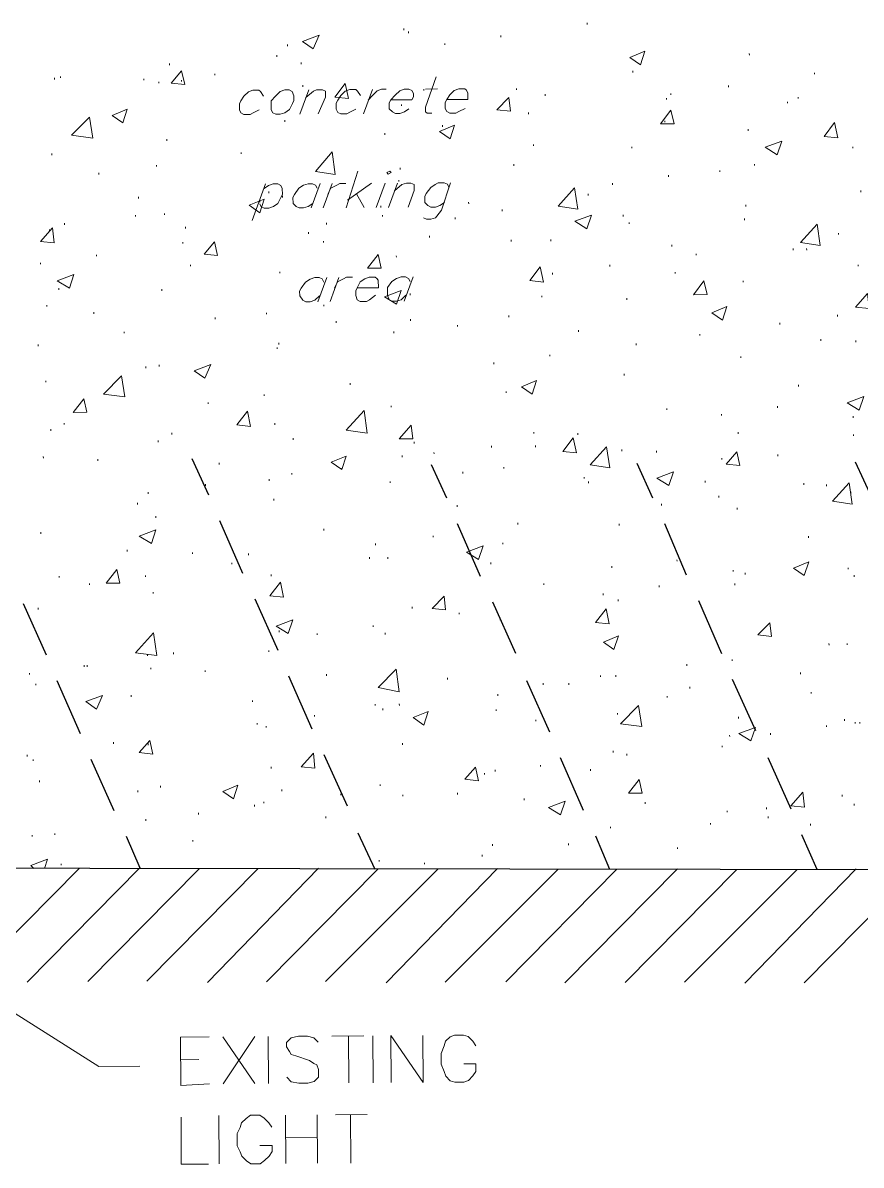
# Model space of a CAD drawing. Header units: inches. Extents: x -5728 to 15181, y 9834 to 15140.
# Drawn here: x 4346 to 4789, y 11621 to 12224 of the extents above; entities that cross this region are included whole.
import ezdxf

# ---------------------------------------------------------------- set-up
doc = ezdxf.new("R2010")
doc.units = ezdxf.units.IN
doc.header["$MEASUREMENT"] = 0
doc.linetypes.add('IMPORT-DASHEDX2 _4_', pattern=[0.1125, 0.075, -0.0375])
doc.layers.add('PDF_Geometry', color=1, linetype='Continuous', lineweight=9)
doc.layers.add('site plan converted for PDF_dwg', color=1, linetype='Continuous', lineweight=9)

# ---------------------------------------------------------------- blocks, each defined once
blk = doc.blocks.new('site plan converted for PDF_dwg-1480341-SITE PLAN')
at = {"layer": 'PDF_Geometry', "color": 155, "lineweight": 15}
for p, q in [((2419.32, 2355.4), (2419.32, 2354.6)), ((2421.72, 2353.8), (2421.72, 2353)), ((2516.12, 2357.8), (2516.12, 2357)), ((2470.52, 2351.4), (2470.52, 2350.6)), ((2352.12, 2341.8), (2352.12, 2341)), ((2357.72, 2347.4), (2357.72, 2346.6)), ((2440.92, 2347.4), (2440.92, 2346.6)), ((2295.32, 2337.8), (2295.32, 2337)), ((2364.92, 2337.8), (2364.92, 2337)), ((2601.72, 2341), (2601.72, 2340.2)), ((2234.52, 2330.6), (2234.52, 2329.8)), ((2237.72, 2331.4), (2237.72, 2330.6)), ((2281.72, 2329.8), (2281.72, 2329)), ((2319.32, 2332.2), (2319.32, 2331.4)), ((2540.12, 2332.2), (2540.12, 2331.4)), ((2636.12, 2330.6), (2636.12, 2329.8)), ((2289.72, 2328.2), (2289.72, 2327.4)), ((2301.72, 2329), (2301.72, 2328.2)), ((2365.72, 2325.8), (2365.72, 2325)), ((2590.52, 2324.2), (2590.52, 2323.4)), ((2364.12, 2310.6), (2368.92, 2323.4)), ((2397.72, 2310.6), (2402.52, 2323.4)), ((2429.72, 2323.4), (2429.72, 2322.6)), ((2430.52, 2323.4), (2436.92, 2323.4)), ((2478.52, 2323.4), (2478.52, 2322.6)), ((2493.72, 2320.2), (2493.72, 2319.4)), ((2557.72, 2317.8), (2557.72, 2317)), ((2560.12, 2320.2), (2560.12, 2319.4)), ((2627.32, 2317.8), (2627.32, 2317)), ((2417.72, 2315.4), (2417.72, 2314.6)), ((2621.72, 2315.4), (2621.72, 2314.6)), ((2356.12, 2307.4), (2356.12, 2306.6)), ((2484.92, 2310.6), (2484.92, 2309.8)), ((2556.92, 2305.8), (2556.92, 2305)), ((2408.92, 2300.2), (2408.92, 2299.4)), ((2439.32, 2304.2), (2439.32, 2303.4)), ((2600.92, 2301), (2600.92, 2300.2)), ((2293.72, 2297.8), (2293.72, 2297)), ((2487.32, 2293.8), (2487.32, 2293)), ((2232.92, 2290.6), (2232.92, 2289.8)), ((2332.92, 2290.6), (2332.92, 2289.8)), ((2539.32, 2292.2), (2539.32, 2291.4)), ((2656.12, 2291.4), (2656.12, 2290.6)), ((2288.12, 2284.2), (2288.12, 2283.4)), ((2416.92, 2281.8), (2416.92, 2281)), ((2476.92, 2283.4), (2476.92, 2282.6)), ((2604.12, 2282.6), (2604.12, 2281.8)), ((2257.72, 2280.2), (2257.72, 2279.4)), ((2388.12, 2261), (2394.52, 2280.2)), ((2416.12, 2275.4), (2416.12, 2274.6)), ((2558.52, 2277), (2558.52, 2276.2)), ((2585.72, 2279.4), (2585.72, 2278.6)), ((2345.72, 2273.8), (2338.52, 2254.6)), ((2347.32, 2269.8), (2347.32, 2269)), ((2374.52, 2273.8), (2369.72, 2261)), ((2376.12, 2261), (2380.92, 2273.8)), ((2401.72, 2273.8), (2388.92, 2265)), ((2408.92, 2273.8), (2404.12, 2261)), ((2410.52, 2261), (2415.32, 2273.8)), ((2528.92, 2273), (2528.92, 2272.2)), ((2278.52, 2267.4), (2278.52, 2266.6)), ((2342.52, 2265), (2342.52, 2264.2)), ((2354.52, 2267.4), (2354.52, 2266.6)), ((2393.72, 2268.2), (2397.72, 2261)), ((2452.92, 2263.4), (2452.92, 2262.6)), ((2516.12, 2267.4), (2516.12, 2266.6)), ((2660.12, 2268.2), (2660.12, 2267.4)), ((2276.92, 2257.8), (2276.92, 2257)), ((2292.12, 2258.6), (2292.12, 2257.8)), ((2406.52, 2261.8), (2406.52, 2261)), ((2470.52, 2259.4), (2470.52, 2258.6)), ((2599.32, 2261), (2599.32, 2260.2)), ((2239.32, 2253.8), (2239.32, 2253)), ((2303.32, 2251.4), (2303.32, 2250.6)), ((2377.72, 2253), (2377.72, 2252.2)), ((2407.32, 2257), (2407.32, 2256.2)), ((2445.72, 2255.4), (2445.72, 2254.6)), ((2534.52, 2256.2), (2534.52, 2255.4)), ((2537.72, 2252.2), (2537.72, 2251.4)), ((2598.52, 2253.8), (2598.52, 2253)), ((2231.32, 2250.6), (2231.32, 2249.8)), ((2368.12, 2248.2), (2368.12, 2247.4)), ((2432.12, 2245.8), (2432.12, 2245)), ((2648.12, 2245.8), (2648.12, 2245)), ((2301.72, 2243.4), (2301.72, 2242.6)), ((2376.12, 2243.4), (2376.12, 2242.6)), ((2475.32, 2243.4), (2475.32, 2242.6)), ((2496.12, 2243.4), (2496.12, 2242.6)), ((2560.12, 2240.2), (2560.12, 2239.4)), ((2256.12, 2237), (2256.12, 2236.2)), ((2414.52, 2235.4), (2414.52, 2234.6)), ((2572.92, 2235.4), (2572.92, 2234.6)), ((2624.12, 2237.8), (2624.12, 2237)), ((2631.32, 2237.8), (2631.32, 2237)), ((2226.52, 2233), (2226.52, 2232.2)), ((2305.72, 2231.4), (2305.72, 2230.6)), ((2352.92, 2227.4), (2352.92, 2226.6)), ((2527.32, 2229.8), (2527.32, 2229)), ((2658.52, 2229), (2658.52, 2228.2)), ((2377.72, 2224.2), (2372.92, 2211.4)), ((2379.32, 2211.4), (2384.12, 2224.2)), ((2423.32, 2224.2), (2418.52, 2211.4)), ((2496.92, 2225.8), (2496.92, 2225)), ((2561.72, 2225.8), (2561.72, 2225)), ((2597.72, 2221), (2597.72, 2220.2)), ((2236.12, 2219.4), (2236.12, 2218.6)), ((2290.52, 2218.6), (2290.52, 2217.8)), ((2421.72, 2215.4), (2421.72, 2214.6)), ((2229.72, 2210.6), (2229.72, 2209.8)), ((2376.12, 2209.8), (2376.12, 2209)), ((2491.32, 2213.8), (2491.32, 2213)), ((2536.12, 2212.2), (2536.12, 2211.4)), ((2254.52, 2206.6), (2254.52, 2205.8)), ((2318.52, 2203.4), (2318.52, 2202.6)), ((2345.72, 2205.8), (2345.72, 2205)), ((2473.72, 2203.4), (2473.72, 2202.6)), ((2382.52, 2201), (2382.52, 2200.2)), ((2421.72, 2201.8), (2421.72, 2201)), ((2446.52, 2198.6), (2446.52, 2197.8)), ((2616.92, 2198.6), (2616.92, 2197.8)), ((2647.32, 2202.6), (2647.32, 2201.8)), ((2270.52, 2196.2), (2270.52, 2195.4)), ((2412.92, 2195.4), (2412.92, 2194.6)), ((2510.52, 2195.4), (2510.52, 2194.6)), ((2574.52, 2193), (2574.52, 2192.2)), ((2224.92, 2189.8), (2224.92, 2189)), ((2351.32, 2187.4), (2351.32, 2186.6)), ((2352.12, 2189.8), (2352.12, 2189)), ((2540.92, 2188.2), (2540.92, 2187.4)), ((2638.52, 2189.8), (2638.52, 2189)), ((2656.92, 2189), (2656.92, 2188.2)), ((2495.32, 2182.6), (2495.32, 2181.8)), ((2596.12, 2181), (2596.12, 2180.2)), ((2281.72, 2177.8), (2281.72, 2177)), ((2288.92, 2178.6), (2288.92, 2177.8)), ((2465.72, 2178.6), (2465.72, 2177.8)), ((2228.92, 2170.6), (2228.92, 2169.8)), ((2389.72, 2168.2), (2389.72, 2167.4)), ((2534.52, 2172.2), (2534.52, 2171.4)), ((2344.12, 2162.6), (2344.12, 2161.8)), ((2472.12, 2163.4), (2472.12, 2162.6)), ((2626.52, 2165.8), (2626.52, 2165)), ((2314.52, 2158.6), (2314.52, 2157.8)), ((2411.32, 2156.2), (2411.32, 2155.4)), ((2556.92, 2153.8), (2556.92, 2153)), ((2585.72, 2150.6), (2585.72, 2149.8)), ((2615.32, 2154.6), (2615.32, 2153.8)), ((2655.32, 2149), (2655.32, 2148.2)), ((2231.32, 2145), (2231.32, 2144.2)), ((2238.52, 2148.2), (2238.52, 2147.4)), ((2295.32, 2142.6), (2295.32, 2141.8)), ((2349.72, 2147.4), (2349.72, 2146.6)), ((2288.12, 2138.6), (2288.12, 2137.8)), ((2359.32, 2139.4), (2359.32, 2138.6)), ((2423.32, 2137), (2423.32, 2136.2)), ((2486.52, 2141.8), (2486.52, 2141)), ((2509.72, 2141), (2509.72, 2140.2)), ((2594.52, 2141), (2594.52, 2140.2)), ((2655.32, 2139.4), (2655.32, 2138.6)), ((2227.32, 2130.6), (2227.32, 2129.8)), ((2433.72, 2131.4), (2433.72, 2130.6)), ((2464.12, 2134.6), (2464.12, 2133.8)), ((2487.32, 2134.6), (2487.32, 2133.8)), ((2532.92, 2132.2), (2532.92, 2131.4)), ((2551.32, 2131.4), (2551.32, 2130.6)), ((2256.12, 2129), (2256.12, 2128.2)), ((2320.12, 2126.6), (2320.12, 2125.8)), ((2416.92, 2129.8), (2416.92, 2129)), ((2585.72, 2127.4), (2585.72, 2126.6)), ((2615.32, 2129), (2615.32, 2128.2)), ((2358.52, 2121), (2358.52, 2120.2)), ((2384.92, 2123.4), (2384.92, 2122.6)), ((2448.92, 2121), (2448.92, 2120.2)), ((2470.52, 2123.4), (2470.52, 2122.6)), ((2312.92, 2115.4), (2312.92, 2114.6)), ((2346.52, 2117.8), (2346.52, 2117)), ((2410.52, 2116.2), (2410.52, 2115.4)), ((2512.92, 2117.8), (2512.92, 2117)), ((2515.32, 2115.4), (2515.32, 2114.6)), ((2576.92, 2115.4), (2576.92, 2114.6)), ((2628.92, 2113.8), (2628.92, 2113)), ((2640.92, 2113), (2640.92, 2112.2)), ((2282.52, 2111.4), (2282.52, 2110.6)), ((2348.92, 2107.4), (2348.92, 2106.6)), ((2584.12, 2107.4), (2584.12, 2106.6)), ((2653.72, 2109), (2653.72, 2108.2)), ((2276.92, 2105.8), (2276.92, 2105)), ((2445.72, 2103.4), (2445.72, 2102.6)), ((2553.72, 2103.4), (2553.72, 2102.6)), ((2593.72, 2101), (2593.72, 2100.2)), ((2286.52, 2098.6), (2286.52, 2097.8)), ((2225.72, 2090.6), (2225.72, 2089.8)), ((2375.32, 2091.4), (2375.32, 2090.6)), ((2477.72, 2093.8), (2477.72, 2093)), ((2531.32, 2093), (2531.32, 2092.2)), ((2402.52, 2083.4), (2402.52, 2082.6)), ((2432.92, 2087.4), (2432.92, 2086.6)), ((2469.72, 2083.4), (2469.72, 2082.6)), ((2631.32, 2085.8), (2631.32, 2085)), ((2271.32, 2081), (2271.32, 2080.2)), ((2305.72, 2079.4), (2305.72, 2078.6)), ((2335.32, 2078.6), (2335.32, 2077.8)), ((2399.32, 2076.2), (2399.32, 2075.4)), ((2408.92, 2076.2), (2408.92, 2075.4)), ((2326.52, 2073.8), (2326.52, 2073)), ((2463.32, 2073), (2463.32, 2072.2)), ((2527.32, 2070.6), (2527.32, 2069.8)), ((2561.72, 2073.8), (2561.72, 2073)), ((2235.32, 2067.4), (2235.32, 2066.6)), ((2280.92, 2067.4), (2280.92, 2066.6)), ((2347.32, 2067.4), (2347.32, 2066.6)), ((2591.32, 2068.2), (2591.32, 2067.4)), ((2597.72, 2066.6), (2597.72, 2065.8)), ((2652.12, 2069), (2652.12, 2068.2)), ((2655.32, 2065), (2655.32, 2064.2)), ((2251.32, 2063.4), (2251.32, 2062.6)), ((2284.92, 2058.6), (2284.92, 2057.8)), ((2491.32, 2061.8), (2491.32, 2061)), ((2552.12, 2060.2), (2552.12, 2059.4)), ((2592.12, 2061), (2592.12, 2060.2)), ((2522.52, 2056.2), (2522.52, 2055.4)), ((2530.52, 2053), (2530.52, 2052.2)), ((2224.12, 2050.6), (2224.12, 2049.8)), ((2421.72, 2049.8), (2421.72, 2049)), ((2446.52, 2046.6), (2446.52, 2045.8)), ((2400.92, 2040.2), (2400.92, 2039.4)), ((2468.12, 2043.4), (2468.12, 2042.6)), ((2351.32, 2037.8), (2351.32, 2037)), ((2371.32, 2036.2), (2371.32, 2035.4)), ((2407.32, 2036.2), (2407.32, 2035.4)), ((2641.72, 2029), (2641.72, 2028.2)), ((2651.32, 2029), (2651.32, 2028.2)), ((2281.72, 2025.8), (2281.72, 2025)), ((2295.32, 2026.6), (2295.32, 2025.8)), ((2345.72, 2027.4), (2345.72, 2026.6)), ((2219.32, 2016.2), (2219.32, 2015.4)), ((2248.12, 2020.2), (2248.12, 2019.4)), ((2249.72, 2020.2), (2249.72, 2019.4)), ((2283.32, 2018.6), (2283.32, 2017.8)), ((2312.12, 2017), (2312.12, 2016.2)), ((2566.52, 2018.6), (2566.52, 2017.8)), ((2590.52, 2021), (2590.52, 2020.2)), ((2222.52, 2010.6), (2222.52, 2009.8)), ((2376.12, 2014.6), (2376.12, 2013.8)), ((2440.12, 2012.2), (2440.12, 2011.4)), ((2520.92, 2013), (2520.92, 2012.2)), ((2528.92, 2013), (2528.92, 2012.2)), ((2626.52, 2013.8), (2626.52, 2013)), ((2272.92, 2004.2), (2272.92, 2003.4)), ((2490.52, 2009), (2490.52, 2008.2)), ((2504.12, 2009), (2504.12, 2008.2)), ((2568.12, 2006.6), (2568.12, 2005.8)), ((2336.92, 2001), (2336.92, 2000.2)), ((2401.72, 1998.6), (2401.72, 1997.8)), ((2414.52, 1998.6), (2414.52, 1997.8)), ((2466.52, 2003.4), (2466.52, 2002.6)), ((2556.12, 2001.8), (2556.12, 2001)), ((2632.12, 2003.4), (2632.12, 2002.6)), ((2369.72, 1993), (2369.72, 1992.2)), ((2405.72, 1996.2), (2405.72, 1995.4)), ((2465.72, 1995.4), (2465.72, 1994.6)), ((2529.72, 1993), (2529.72, 1992.2)), ((2339.32, 1989), (2339.32, 1988.2)), ((2344.12, 1987.4), (2344.12, 1986.6)), ((2486.52, 1989.8), (2486.52, 1989)), ((2593.72, 1990.6), (2593.72, 1989.8)), ((2640.12, 1985.8), (2640.12, 1985)), ((2649.72, 1989), (2649.72, 1988.2)), ((2655.32, 1987.4), (2655.32, 1986.6)), ((2657.72, 1987.4), (2657.72, 1986.6)), ((2588.92, 1981), (2588.92, 1980.2)), ((2610.52, 1981.8), (2610.52, 1981)), ((2263.32, 1979.4), (2263.32, 1978.6)), ((2281.72, 1978.6), (2281.72, 1977.8)), ((2416.12, 1977.8), (2416.12, 1977)), ((2584.92, 1975.4), (2584.92, 1974.6)), ((2217.72, 1973), (2217.72, 1972.2)), ((2220.92, 1970.6), (2220.92, 1969.8)), ((2527.32, 1973), (2527.32, 1972.2)), ((2534.52, 1971.4), (2534.52, 1970.6)), ((2346.52, 1965.8), (2346.52, 1965)), ((2459.32, 1961.8), (2459.32, 1961)), ((2464.92, 1963.4), (2464.92, 1962.6)), ((2488.92, 1965.8), (2488.92, 1965)), ((2515.32, 1963.4), (2515.32, 1962.6)), ((2224.12, 1959.4), (2224.12, 1958.6)), ((2288.12, 1956.2), (2288.12, 1955.4)), ((2404.12, 1956.2), (2404.12, 1955.4)), ((2276.12, 1953.8), (2276.12, 1953)), ((2352.12, 1953.8), (2352.12, 1953)), ((2383.32, 1951.4), (2383.32, 1950.6)), ((2416.12, 1950.6), (2416.12, 1949.8)), ((2444.92, 1951.4), (2444.92, 1950.6)), ((2337.72, 1945.8), (2337.72, 1945)), ((2342.52, 1947.4), (2342.52, 1946.6)), ((2480.12, 1948.2), (2480.12, 1947.4)), ((2544.12, 1945.8), (2544.12, 1945)), ((2648.12, 1949), (2648.12, 1948.2)), ((2654.52, 1944.2), (2654.52, 1943.4)), ((2280.12, 1938.6), (2280.12, 1937.8)), ((2308.12, 1941.8), (2308.12, 1941)), ((2375.32, 1939.4), (2375.32, 1938.6)), ((2587.32, 1941), (2587.32, 1940.2)), ((2608.12, 1942.6), (2608.12, 1941.8)), ((2608.92, 1937.8), (2608.92, 1937)), ((2232.12, 1931.4), (2232.12, 1930.6)), ((2525.72, 1933), (2525.72, 1932.2)), ((2578.52, 1934.6), (2578.52, 1933.8)), ((2631.32, 1933.8), (2631.32, 1933)), ((2220.12, 1930.6), (2220.12, 1929.8)), ((2304.92, 1927.4), (2304.92, 1926.6)), ((2463.32, 1924.2), (2463.32, 1923.4)), ((2503.32, 1924.2), (2503.32, 1923.4)), ((2560.92, 1921.8), (2560.92, 1921)), ((2235.32, 1915.4), (2235.32, 1914.6)), ((2403.32, 1916.2), (2403.32, 1915.4)), ((2427.32, 1914.6), (2427.32, 1913.8)), ((2457.72, 1918.6), (2457.72, 1917.8)), ((2185.72, 1853.8), (2244.92, 1913)), ((2216.92, 1853), (2276.92, 1913)), ((2248.92, 1853), (2308.12, 1912.2)), ((2280.12, 1853), (2339.32, 1912.2)), ((2312.12, 1852.2), (2371.32, 1912.2)), ((2343.32, 1852.2), (2402.52, 1911.4)), ((2374.52, 1852.2), (2434.52, 1911.4)), ((2406.52, 1851.4), (2465.72, 1911.4)), ((2437.72, 1851.4), (2497.72, 1910.6)), ((2469.72, 1851.4), (2528.92, 1910.6)), ((2500.92, 1850.6), (2560.92, 1910.6)), ((2532.92, 1850.6), (2592.12, 1909.8)), ((2564.12, 1850.6), (2624.12, 1909.8)), ((2596.12, 1849.8), (2655.32, 1909.8)), ((2627.32, 1849.8), (2686.52, 1909)), ((2320.12, 1798.6), (2336.92, 1823.4)), ((2320.12, 1823.4), (2336.92, 1798.6)), ((2344.12, 1798.6), (2344.12, 1823.4)), ((2377.72, 1823.4), (2394.52, 1823.4)), ((2386.52, 1823.4), (2386.52, 1798.6)), ((2399.32, 1798.6), (2399.32, 1823.4)), ((2297.72, 1811.4), (2307.32, 1811.4)), ((2317.72, 1756.2), (2317.72, 1781.8)), ((2352.92, 1756.2), (2352.92, 1781.8)), ((2369.72, 1781.8), (2369.72, 1756.2)), ((2379.32, 1781.8), (2396.12, 1781.8)), ((2387.32, 1781.8), (2387.32, 1756.2)), ((2352.92, 1769.8), (2369.72, 1769.8))]:
    blk.add_line(p, q, dxfattribs=at)
at = {"layer": 'PDF_Geometry', "color": 165, "lineweight": 25}
for p, q in [((2305.72, 2129), (2314.52, 2109.8)), ((2432.12, 2125), (2440.12, 2107.4)), ((2540.92, 2125), (2548.92, 2106.6)), ((2656.12, 2125), (2664.92, 2105.8)), ((2320.12, 2096.2), (2332.12, 2068.2)), ((2445.72, 2093.8), (2457.72, 2065.8)), ((2555.32, 2093), (2566.52, 2065.8)), ((2216.12, 2053), (2228.12, 2025.8)), ((2338.52, 2054.6), (2350.52, 2027.4)), ((2464.12, 2052.2), (2476.12, 2025)), ((2572.92, 2052.2), (2584.92, 2024.2)), ((2233.72, 2012.2), (2245.72, 1984.2)), ((2356.12, 2013.8), (2368.12, 1985.8)), ((2481.72, 2010.6), (2493.72, 1983.4)), ((2590.52, 2010.6), (2602.52, 1983.4)), ((2251.32, 1970.6), (2263.32, 1943.4)), ((2374.52, 1972.2), (2386.52, 1945)), ((2499.32, 1969.8), (2511.32, 1941.8)), ((2608.92, 1969), (2620.92, 1941.8)), ((2269.72, 1929.8), (2276.92, 1913)), ((2392.12, 1930.6), (2400.92, 1911.4)), ((2517.72, 1928.2), (2524.92, 1910.6)), ((2626.52, 1928.2), (2634.52, 1909.8))]:
    blk.add_line(p, q, dxfattribs=at)
at = {"layer": 'PDF_Geometry', "color": 165, "lineweight": 25, "flags": 128}
blk.add_lwpolyline([(3471.32, 1902.6), (2028.12, 1914.6), (2024.12, 1440.2), (2008.12, 1440.2), (2008.12, 1425), (1842.52, 1424.2), (1844.12, 1603.4), (1278.52, 1610.6), (1220.92, 1562.6), (1217.72, 1154.6), (1384.12, 928.2), (2006.52, 928.2), (2005.72, 785), (1828.92, 787.4), (1827.32, 526.6), (3939.32, 504.2)], dxfattribs=at)
at = {"layer": 'PDF_Geometry', "color": 155, "lineweight": 15, "flags": 128}
for points in [[(2374.52, 2352.2), (2371.32, 2345), (2365.72, 2349)], [(2546.52, 2342.6), (2544.12, 2335.4), (2538.52, 2339.4)], [(2301.72, 2333.8), (2303.32, 2326.6), (2296.12, 2327.4)], [(2388.12, 2326.6), (2389.72, 2318.6), (2382.52, 2319.4)], [(2356.12, 2323.4), (2353.72, 2322.6), (2351.32, 2320.2), (2348.92, 2317.8), (2348.92, 2313), (2349.72, 2311.4), (2351.32, 2310.6), (2353.72, 2310.6), (2356.12, 2311.4), (2358.52, 2313), (2360.12, 2316.2), (2360.92, 2317.8), (2360.92, 2320.2), (2360.12, 2322.6), (2358.52, 2323.4)], [(2474.52, 2318.6), (2475.32, 2311.4), (2468.12, 2312.2)], [(2272.92, 2313.8), (2270.52, 2306.6), (2264.92, 2310.6)], [(2254.52, 2298.6), (2243.32, 2300.2), (2252.92, 2309.8)], [(2560.12, 2311.4), (2561.72, 2304.2), (2554.52, 2304.2)], [(2445.72, 2304.2), (2443.32, 2297), (2437.72, 2301)], [(2646.52, 2304.2), (2648.12, 2296.2), (2640.92, 2297)], [(2618.52, 2294.6), (2616.12, 2287.4), (2609.72, 2291.4)], [(2382.52, 2278.6), (2372.12, 2280.2), (2380.92, 2290.6)], [(2409.72, 2279.4), (2410.52, 2278.6), (2412.12, 2279.4), (2411.32, 2280.2)], [(2510.52, 2259.4), (2500.12, 2261), (2508.92, 2270.6)], [(2344.92, 2265.8), (2342.52, 2258.6), (2336.92, 2262.6)], [(2232.92, 2251.4), (2233.72, 2243.4), (2226.52, 2244.2)], [(2517.72, 2256.2), (2515.32, 2249), (2508.92, 2253)], [(2638.52, 2239.4), (2628.12, 2241), (2636.92, 2250.6)], [(2318.52, 2243.4), (2320.12, 2236.2), (2312.92, 2237)], [(2404.92, 2236.2), (2406.52, 2229), (2399.32, 2229)], [(2490.52, 2229), (2492.12, 2221), (2484.92, 2221.8)], [(2244.12, 2226.6), (2241.72, 2219.4), (2235.32, 2223.4)], [(2576.92, 2221), (2578.52, 2213.8), (2571.32, 2213.8)], [(2416.92, 2217), (2414.52, 2209.8), (2408.12, 2213.8)], [(2663.32, 2213.8), (2664.12, 2205.8), (2656.92, 2206.6)], [(2588.92, 2207.4), (2586.52, 2200.2), (2580.92, 2204.2)], [(2270.52, 2161.8), (2259.32, 2163.4), (2268.92, 2173)], [(2316.12, 2178.6), (2312.92, 2171.4), (2307.32, 2175.4)], [(2488.12, 2169), (2485.72, 2161.8), (2480.12, 2165.8)], [(2248.92, 2161), (2250.52, 2153.8), (2243.32, 2153.8)], [(2660.92, 2159.4), (2658.52, 2152.2), (2652.12, 2156.2)], [(2335.32, 2153.8), (2336.92, 2145.8), (2329.72, 2146.6)], [(2398.52, 2141.8), (2387.32, 2143.4), (2396.92, 2153.8)], [(2421.72, 2145.8), (2422.52, 2138.6), (2415.32, 2138.6)], [(2507.32, 2138.6), (2508.92, 2130.6), (2501.72, 2131.4)], [(2526.52, 2122.6), (2516.12, 2124.2), (2524.92, 2133.8)], [(2593.72, 2130.6), (2595.32, 2123.4), (2588.12, 2124.2)], [(2387.32, 2129.8), (2384.92, 2122.6), (2379.32, 2126.6)], [(2560.12, 2120.2), (2557.72, 2113), (2551.32, 2117)], [(2654.52, 2102.6), (2644.12, 2104.2), (2652.92, 2113.8)], [(2286.52, 2091.4), (2284.12, 2084.2), (2277.72, 2088.2)], [(2459.32, 2081.8), (2456.92, 2074.6), (2450.52, 2078.6)], [(2265.72, 2070.6), (2267.32, 2063.4), (2260.12, 2063.4)], [(2631.32, 2072.2), (2628.92, 2065), (2623.32, 2069)], [(2352.12, 2063.4), (2353.72, 2055.4), (2346.52, 2056.2)], [(2438.52, 2055.4), (2439.32, 2048.2), (2432.12, 2049)], [(2524.12, 2048.2), (2525.72, 2040.2), (2518.52, 2041)], [(2358.52, 2043.4), (2356.12, 2036.2), (2349.72, 2040.2)], [(2610.52, 2040.2), (2611.32, 2033), (2604.12, 2033.8)], [(2286.52, 2025), (2275.32, 2026.6), (2284.92, 2037)], [(2530.52, 2033.8), (2528.12, 2026.6), (2522.52, 2030.6)], [(2414.52, 2005), (2403.32, 2007.4), (2412.92, 2017)], [(2257.72, 2004.2), (2254.52, 1997), (2248.92, 2001)], [(2429.72, 1994.6), (2427.32, 1987.4), (2421.72, 1991.4)], [(2542.52, 1985.8), (2531.32, 1987.4), (2540.92, 1997)], [(2282.52, 1980.2), (2284.12, 1973), (2276.92, 1973.8)], [(2602.52, 1985), (2600.12, 1977.8), (2593.72, 1981.8)], [(2368.92, 1973), (2369.72, 1965), (2362.52, 1965.8)], [(2454.52, 1965), (2456.12, 1957.8), (2448.92, 1958.6)], [(2328.92, 1956.2), (2326.52, 1949), (2320.92, 1953)], [(2540.92, 1957.8), (2542.52, 1950.6), (2535.32, 1950.6)], [(2627.32, 1950.6), (2628.12, 1942.6), (2620.92, 1943.4)], [(2501.72, 1946.6), (2499.32, 1939.4), (2492.92, 1943.4)]]:
    blk.add_lwpolyline(points, close=True, dxfattribs=at)
for points in [[(2436.12, 2329.8), (2430.52, 2313.8), (2430.52, 2311.4), (2431.32, 2310.6), (2433.72, 2310.6)], [(2344.92, 2320.2), (2343.32, 2322.6), (2342.52, 2323.4), (2339.32, 2323.4), (2336.92, 2322.6), (2334.52, 2320.2), (2332.92, 2317.8), (2332.12, 2316.2), (2332.12, 2313), (2332.92, 2311.4), (2334.52, 2310.6), (2337.72, 2310.6), (2339.32, 2311.4), (2342.52, 2313)], [(2367.32, 2319.4), (2371.32, 2322.6), (2372.92, 2323.4), (2376.12, 2323.4), (2377.72, 2322.6), (2377.72, 2319.4), (2373.72, 2310.6)], [(2396.12, 2320.2), (2394.52, 2322.6), (2393.72, 2323.4), (2390.52, 2323.4), (2388.12, 2322.6), (2385.72, 2320.2), (2384.12, 2317.8), (2383.32, 2316.2), (2383.32, 2313), (2384.12, 2311.4), (2385.72, 2310.6), (2388.92, 2310.6), (2390.52, 2311.4), (2393.72, 2313)], [(2400.12, 2317.8), (2402.52, 2320.2), (2404.92, 2322.6), (2407.32, 2323.4), (2409.72, 2323.4)], [(2412.12, 2317.8), (2423.32, 2317.8), (2424.12, 2319.4), (2424.12, 2321), (2423.32, 2322.6), (2421.72, 2323.4), (2419.32, 2323.4), (2416.92, 2322.6), (2414.52, 2320.2), (2412.12, 2317.8), (2411.32, 2316.2), (2411.32, 2313), (2412.92, 2311.4), (2414.52, 2310.6), (2416.92, 2310.6), (2419.32, 2311.4), (2421.72, 2313)], [(2451.32, 2313), (2448.12, 2311.4), (2446.52, 2310.6), (2443.32, 2310.6), (2441.72, 2311.4), (2440.92, 2313), (2440.92, 2316.2), (2441.72, 2317.8), (2452.92, 2317.8), (2452.92, 2321), (2452.12, 2322.6), (2451.32, 2323.4), (2448.12, 2323.4), (2445.72, 2322.6), (2443.32, 2320.2), (2441.72, 2317.8)], [(2344.92, 2271.4), (2347.32, 2273), (2349.72, 2273.8), (2352.12, 2273.8), (2353.72, 2273), (2354.52, 2271.4), (2354.52, 2268.2), (2353.72, 2266.6), (2352.12, 2263.4), (2349.72, 2261.8), (2347.32, 2261), (2344.92, 2261), (2343.32, 2261.8), (2342.52, 2263.4)], [(2372.92, 2271.4), (2372.12, 2273), (2370.52, 2273.8), (2368.12, 2273.8), (2365.72, 2273), (2363.32, 2271.4), (2360.92, 2268.2), (2360.12, 2266.6), (2360.12, 2263.4), (2361.72, 2261.8), (2363.32, 2261), (2365.72, 2261), (2368.12, 2261.8), (2370.52, 2263.4)], [(2378.52, 2268.2), (2380.12, 2271.4), (2383.32, 2273), (2384.92, 2273.8), (2388.12, 2273.8)], [(2413.72, 2269.8), (2417.72, 2273), (2420.12, 2273.8), (2422.52, 2273.8), (2424.12, 2273), (2424.12, 2269.8), (2420.92, 2261)], [(2443.32, 2273.8), (2438.52, 2259.4), (2436.12, 2256.2), (2435.32, 2255.4), (2432.92, 2254.6), (2430.52, 2254.6), (2428.92, 2255.4)], [(2442.52, 2271.4), (2441.72, 2273), (2440.12, 2273.8), (2436.92, 2273.8), (2435.32, 2273), (2432.92, 2271.4), (2430.52, 2268.2), (2429.72, 2266.6), (2429.72, 2263.4), (2431.32, 2261.8), (2432.92, 2261), (2435.32, 2261), (2437.72, 2261.8), (2440.12, 2263.4)], [(2376.12, 2221.8), (2375.32, 2223.4), (2373.72, 2224.2), (2371.32, 2224.2), (2368.92, 2223.4), (2366.52, 2221.8), (2364.12, 2218.6), (2363.32, 2217), (2363.32, 2214.6), (2364.92, 2212.2), (2366.52, 2211.4), (2368.92, 2211.4), (2371.32, 2212.2), (2373.72, 2214.6)], [(2381.72, 2218.6), (2383.32, 2221.8), (2386.52, 2223.4), (2388.12, 2224.2), (2391.32, 2224.2)], [(2393.72, 2218.6), (2404.92, 2218.6), (2404.92, 2222.6), (2404.12, 2223.4), (2403.32, 2224.2), (2400.12, 2224.2), (2397.72, 2223.4), (2395.32, 2221.8), (2393.72, 2218.6), (2392.92, 2217), (2392.92, 2214.6), (2393.72, 2212.2), (2395.32, 2211.4), (2398.52, 2211.4), (2400.12, 2212.2), (2403.32, 2214.6)], [(2421.72, 2221.8), (2420.92, 2223.4), (2419.32, 2224.2), (2416.92, 2224.2), (2414.52, 2223.4), (2412.12, 2221.8), (2409.72, 2218.6), (2409.72, 2214.6), (2410.52, 2212.2), (2412.12, 2211.4), (2414.52, 2211.4), (2416.92, 2212.2), (2419.32, 2214.6)], [(2220.92, 1913), (2219.32, 1914.6), (2228.12, 1917.8), (2226.52, 1913)], [(2136.12, 1884.2), (2254.52, 1808.2), (2276.12, 1808.2)], [(2312.92, 1798.6), (2297.72, 1797.8), (2297.72, 1823.4), (2312.92, 1823.4)], [(2370.52, 1820.2), (2368.12, 1822.6), (2364.92, 1823.4), (2360.12, 1823.4), (2356.12, 1822.6), (2353.72, 1820.2), (2353.72, 1817.8), (2355.32, 1815.4), (2356.12, 1813.8), (2358.52, 1813), (2365.72, 1810.6), (2368.12, 1809), (2369.72, 1808.2), (2370.52, 1805.8), (2370.52, 1801.8), (2368.12, 1799.4), (2364.92, 1798.6), (2360.12, 1798.6), (2356.12, 1799.4), (2353.72, 1801.8)], [(2408.92, 1798.6), (2408.92, 1823.4), (2425.72, 1798.6), (2425.72, 1823.4)], [(2453.72, 1817.8), (2452.12, 1820.2), (2449.72, 1822.6), (2447.32, 1823.4), (2442.52, 1823.4), (2440.12, 1822.6), (2437.72, 1820.2), (2436.92, 1817.8), (2435.32, 1813.8), (2435.32, 1808.2), (2436.92, 1804.2), (2437.72, 1801.8), (2440.12, 1799.4), (2442.52, 1798.6), (2447.32, 1798.6), (2449.72, 1799.4), (2452.12, 1801.8), (2453.72, 1804.2), (2453.72, 1808.2), (2447.32, 1808.2)], [(2297.72, 1781), (2297.72, 1756.2), (2312.12, 1756.2)], [(2345.72, 1775.4), (2344.12, 1777.8), (2341.72, 1780.2), (2339.32, 1781.8), (2334.52, 1781.8), (2332.12, 1780.2), (2329.72, 1777.8), (2328.92, 1775.4), (2327.32, 1772.2), (2327.32, 1765.8), (2328.92, 1762.6), (2329.72, 1760.2), (2332.12, 1757.8), (2334.52, 1756.2), (2339.32, 1756.2), (2341.72, 1757.8), (2344.12, 1760.2), (2345.72, 1762.6), (2345.72, 1765.8), (2339.32, 1765.8)]]:
    blk.add_lwpolyline(points, dxfattribs=at)

msp = doc.modelspace()

# ---------------------------------------------------------------- block references
at = {"layer": 'site plan converted for PDF_dwg', "color": 147, "linetype": 'IMPORT-DASHEDX2 _4_', "rotation": 0.383349167194431}
msp.add_blockref('site plan converted for PDF_dwg-1480341-SITE PLAN', (2144.04, 9849.68), dxfattribs=at)

doc.saveas('drawing.dxf')
